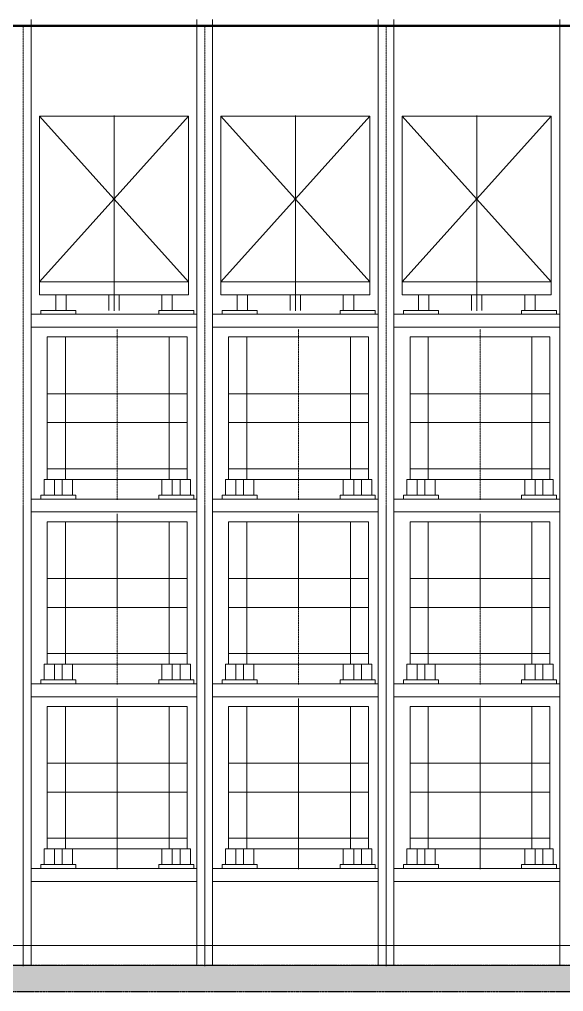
# Model space of a CAD drawing. Header units: millimetres. Extents: x -50460 to 50460, y -35640 to 35640.
# Drawn here: x -17525 to -13325, y 20264 to 27764 of the extents above; entities that cross this region are included whole.
import ezdxf

# ---------------------------------------------------------------- set-up
doc = ezdxf.new("R2010")
doc.units = ezdxf.units.MM
doc.linetypes.add('双点画线', pattern=[22, 12, -2, 2, -2, 2, -2])
doc.linetypes.add('点画线', pattern=[18, 12, -2, 2, -2])
for name, color, linetype, lineweight in [('7', 30, '双点画线', 18), ('EB0', 7, 'Continuous', 15), ('loading', 57, 'Continuous', 18), ('RackFrame', 5, 'Continuous', 18), ('中心线层', 1, '点画线', 18), ('剖面线层', 6, 'Continuous', 18), ('尺寸线层', 4, 'Continuous', 18), ('粗实线层AM_0', 7, 'Continuous', 50), ('细实线层', 3, 'Continuous', 18), ('细线', 7, 'Continuous', 18)]:
    doc.layers.add(name, color=color, linetype=linetype, lineweight=lineweight)

# ---------------------------------------------------------------- blocks, each defined once
blk = doc.blocks.new('*X132')
at = {"layer": '中心线层', "linetype": '点画线', "lineweight": 18}
blk.add_line((0, -35.8), (0, 1280.9), dxfattribs=at)
at = {"layer": '细实线层'}
for p, q in [((-540, 120), (-540, 1220)), ((540, 1220), (-540, 1220)), ((540, 120), (540, 1220)), ((540.5, 780.8), (-540.5, 780.8)), ((540.5, 559.2), (-540.5, 559.2)), ((540, 203.3), (-540, 203.3)), ((-565, 0), (-565, 120)), ((-565, 120), (-485, 120)), ((540, 120), (-540, 120)), ((-485, 0), (-485, 120)), ((485, 0), (485, 120)), ((485, 120), (565, 120)), ((565, 0), (565, 120)), ((-565, 0), (-485, 0)), ((485, 0), (565, 0))]:
    blk.add_line(p, q, dxfattribs=at)
blk = doc.blocks.new('*X133')
at = {"layer": '中心线层', "linetype": '点画线', "lineweight": 18}
blk.add_line((0, -155.8), (0, 1160.9), dxfattribs=at)
at = {"layer": '剖面线层'}
for p, q in [((-400, 0), (-400, 1100)), ((400, 1100), (-400, 1100)), ((400, 0), (400, 1100)), ((400.5, 660.8), (-400.5, 660.8)), ((400.5, 439.2), (-400.5, 439.2)), ((400, 83.3), (-400, 83.3)), ((-425, -120), (-425, 0)), ((-425, 0), (-345, 0)), ((400, 0), (-400, 0)), ((-345, -120), (-345, 0)), ((345, -120), (345, 0)), ((345, 0), (425, 0)), ((425, -120), (425, 0)), ((-425, -120), (-345, -120)), ((345, -120), (425, -120))]:
    blk.add_line(p, q, dxfattribs=at)
blk = doc.blocks.new('*X134')
at = {"layer": '中心线层', "linetype": '点画线', "lineweight": 18}
blk.add_line((0, -35.8), (0, 1280.9), dxfattribs=at)
at = {"layer": '细实线层'}
for p, q in [((-540, 120), (-540, 1220)), ((540, 1220), (-540, 1220)), ((540, 120), (540, 1220)), ((540.5, 780.8), (-540.5, 780.8)), ((540.5, 559.2), (-540.5, 559.2)), ((540, 203.3), (-540, 203.3)), ((-565, 0), (-565, 120)), ((-565, 120), (-485, 120)), ((540, 120), (-540, 120)), ((-485, 0), (-485, 120)), ((485, 0), (485, 120)), ((485, 120), (565, 120)), ((565, 0), (565, 120)), ((-565, 0), (-485, 0)), ((485, 0), (565, 0))]:
    blk.add_line(p, q, dxfattribs=at)
blk = doc.blocks.new('*X135')
at = {"layer": '中心线层', "linetype": '点画线', "lineweight": 18}
blk.add_line((0, -155.8), (0, 1160.9), dxfattribs=at)
at = {"layer": '剖面线层'}
for p, q in [((-400, 0), (-400, 1100)), ((400, 1100), (-400, 1100)), ((400, 0), (400, 1100)), ((400.5, 660.8), (-400.5, 660.8)), ((400.5, 439.2), (-400.5, 439.2)), ((400, 83.3), (-400, 83.3)), ((-425, -120), (-425, 0)), ((-425, 0), (-345, 0)), ((400, 0), (-400, 0)), ((-345, -120), (-345, 0)), ((345, -120), (345, 0)), ((345, 0), (425, 0)), ((425, -120), (425, 0)), ((-425, -120), (-345, -120)), ((345, -120), (425, -120))]:
    blk.add_line(p, q, dxfattribs=at)
blk = doc.blocks.new('*X136')
at = {"layer": '中心线层', "linetype": '点画线', "lineweight": 18}
blk.add_line((0, -35.8), (0, 1280.9), dxfattribs=at)
at = {"layer": '细实线层'}
for p, q in [((-540, 120), (-540, 1220)), ((540, 1220), (-540, 1220)), ((540, 120), (540, 1220)), ((540.5, 780.8), (-540.5, 780.8)), ((540.5, 559.2), (-540.5, 559.2)), ((540, 203.3), (-540, 203.3)), ((-565, 0), (-565, 120)), ((-565, 120), (-485, 120)), ((540, 120), (-540, 120)), ((-485, 0), (-485, 120)), ((485, 0), (485, 120)), ((485, 120), (565, 120)), ((565, 0), (565, 120)), ((-565, 0), (-485, 0)), ((485, 0), (565, 0))]:
    blk.add_line(p, q, dxfattribs=at)
blk = doc.blocks.new('*X137')
at = {"layer": '中心线层', "linetype": '点画线', "lineweight": 18}
blk.add_line((0, -155.8), (0, 1160.9), dxfattribs=at)
at = {"layer": '剖面线层'}
for p, q in [((-400, 0), (-400, 1100)), ((400, 1100), (-400, 1100)), ((400, 0), (400, 1100)), ((400.5, 660.8), (-400.5, 660.8)), ((400.5, 439.2), (-400.5, 439.2)), ((400, 83.3), (-400, 83.3)), ((-425, -120), (-425, 0)), ((-425, 0), (-345, 0)), ((400, 0), (-400, 0)), ((-345, -120), (-345, 0)), ((345, -120), (345, 0)), ((345, 0), (425, 0)), ((425, -120), (425, 0)), ((-425, -120), (-345, -120)), ((345, -120), (425, -120))]:
    blk.add_line(p, q, dxfattribs=at)
blk = doc.blocks.new('*X138')
at = {"layer": '中心线层', "linetype": '点画线', "lineweight": 18}
blk.add_line((0, -35.8), (0, 1280.9), dxfattribs=at)
at = {"layer": '细实线层'}
for p, q in [((-540, 120), (-540, 1220)), ((540, 1220), (-540, 1220)), ((540, 120), (540, 1220)), ((540.5, 780.8), (-540.5, 780.8)), ((540.5, 559.2), (-540.5, 559.2)), ((540, 203.3), (-540, 203.3)), ((-565, 0), (-565, 120)), ((-565, 120), (-485, 120)), ((540, 120), (-540, 120)), ((-485, 0), (-485, 120)), ((485, 0), (485, 120)), ((485, 120), (565, 120)), ((565, 0), (565, 120)), ((-565, 0), (-485, 0)), ((485, 0), (565, 0))]:
    blk.add_line(p, q, dxfattribs=at)
blk = doc.blocks.new('*X139')
at = {"layer": '中心线层', "linetype": '点画线', "lineweight": 18}
blk.add_line((0, -155.8), (0, 1160.9), dxfattribs=at)
at = {"layer": '剖面线层'}
for p, q in [((-400, 0), (-400, 1100)), ((400, 1100), (-400, 1100)), ((400, 0), (400, 1100)), ((400.5, 660.8), (-400.5, 660.8)), ((400.5, 439.2), (-400.5, 439.2)), ((400, 83.3), (-400, 83.3)), ((-425, -120), (-425, 0)), ((-425, 0), (-345, 0)), ((400, 0), (-400, 0)), ((-345, -120), (-345, 0)), ((345, -120), (345, 0)), ((345, 0), (425, 0)), ((425, -120), (425, 0)), ((-425, -120), (-345, -120)), ((345, -120), (425, -120))]:
    blk.add_line(p, q, dxfattribs=at)
blk = doc.blocks.new('*X140')
at = {"layer": '中心线层', "linetype": '点画线', "lineweight": 18}
blk.add_line((0, -35.8), (0, 1280.9), dxfattribs=at)
at = {"layer": '细实线层'}
for p, q in [((-540, 120), (-540, 1220)), ((540, 1220), (-540, 1220)), ((540, 120), (540, 1220)), ((540.5, 780.8), (-540.5, 780.8)), ((540.5, 559.2), (-540.5, 559.2)), ((540, 203.3), (-540, 203.3)), ((-565, 0), (-565, 120)), ((-565, 120), (-485, 120)), ((540, 120), (-540, 120)), ((-485, 0), (-485, 120)), ((485, 0), (485, 120)), ((485, 120), (565, 120)), ((565, 0), (565, 120)), ((-565, 0), (-485, 0)), ((485, 0), (565, 0))]:
    blk.add_line(p, q, dxfattribs=at)
blk = doc.blocks.new('*X141')
at = {"layer": '中心线层', "linetype": '点画线', "lineweight": 18}
blk.add_line((0, -155.8), (0, 1160.9), dxfattribs=at)
at = {"layer": '剖面线层'}
for p, q in [((-400, 0), (-400, 1100)), ((400, 1100), (-400, 1100)), ((400, 0), (400, 1100)), ((400.5, 660.8), (-400.5, 660.8)), ((400.5, 439.2), (-400.5, 439.2)), ((400, 83.3), (-400, 83.3)), ((-425, -120), (-425, 0)), ((-425, 0), (-345, 0)), ((400, 0), (-400, 0)), ((-345, -120), (-345, 0)), ((345, -120), (345, 0)), ((345, 0), (425, 0)), ((425, -120), (425, 0)), ((-425, -120), (-345, -120)), ((345, -120), (425, -120))]:
    blk.add_line(p, q, dxfattribs=at)
blk = doc.blocks.new('*X142')
at = {"layer": '中心线层', "linetype": '点画线', "lineweight": 18}
blk.add_line((0, -35.8), (0, 1280.9), dxfattribs=at)
at = {"layer": '细实线层'}
for p, q in [((-540, 120), (-540, 1220)), ((540, 1220), (-540, 1220)), ((540, 120), (540, 1220)), ((540.5, 780.8), (-540.5, 780.8)), ((540.5, 559.2), (-540.5, 559.2)), ((540, 203.3), (-540, 203.3)), ((-565, 0), (-565, 120)), ((-565, 120), (-485, 120)), ((540, 120), (-540, 120)), ((-485, 0), (-485, 120)), ((485, 0), (485, 120)), ((485, 120), (565, 120)), ((565, 0), (565, 120)), ((-565, 0), (-485, 0)), ((485, 0), (565, 0))]:
    blk.add_line(p, q, dxfattribs=at)
blk = doc.blocks.new('*X143')
at = {"layer": '中心线层', "linetype": '点画线', "lineweight": 18}
blk.add_line((0, -155.8), (0, 1160.9), dxfattribs=at)
at = {"layer": '剖面线层'}
for p, q in [((-400, 0), (-400, 1100)), ((400, 1100), (-400, 1100)), ((400, 0), (400, 1100)), ((400.5, 660.8), (-400.5, 660.8)), ((400.5, 439.2), (-400.5, 439.2)), ((400, 83.3), (-400, 83.3)), ((-425, -120), (-425, 0)), ((-425, 0), (-345, 0)), ((400, 0), (-400, 0)), ((-345, -120), (-345, 0)), ((345, -120), (345, 0)), ((345, 0), (425, 0)), ((425, -120), (425, 0)), ((-425, -120), (-345, -120)), ((345, -120), (425, -120))]:
    blk.add_line(p, q, dxfattribs=at)
blk = doc.blocks.new('*X144')
at = {"layer": '中心线层', "linetype": '点画线', "lineweight": 18}
blk.add_line((0, -35.8), (0, 1280.9), dxfattribs=at)
at = {"layer": '细实线层'}
for p, q in [((-540, 120), (-540, 1220)), ((540, 1220), (-540, 1220)), ((540, 120), (540, 1220)), ((540.5, 780.8), (-540.5, 780.8)), ((540.5, 559.2), (-540.5, 559.2)), ((540, 203.3), (-540, 203.3)), ((-565, 0), (-565, 120)), ((-565, 120), (-485, 120)), ((540, 120), (-540, 120)), ((-485, 0), (-485, 120)), ((485, 0), (485, 120)), ((485, 120), (565, 120)), ((565, 0), (565, 120)), ((-565, 0), (-485, 0)), ((485, 0), (565, 0))]:
    blk.add_line(p, q, dxfattribs=at)
blk = doc.blocks.new('*X145')
at = {"layer": '中心线层', "linetype": '点画线', "lineweight": 18}
blk.add_line((0, -155.8), (0, 1160.9), dxfattribs=at)
at = {"layer": '剖面线层'}
for p, q in [((-400, 0), (-400, 1100)), ((400, 1100), (-400, 1100)), ((400, 0), (400, 1100)), ((400.5, 660.8), (-400.5, 660.8)), ((400.5, 439.2), (-400.5, 439.2)), ((400, 83.3), (-400, 83.3)), ((-425, -120), (-425, 0)), ((-425, 0), (-345, 0)), ((400, 0), (-400, 0)), ((-345, -120), (-345, 0)), ((345, -120), (345, 0)), ((345, 0), (425, 0)), ((425, -120), (425, 0)), ((-425, -120), (-345, -120)), ((345, -120), (425, -120))]:
    blk.add_line(p, q, dxfattribs=at)
blk = doc.blocks.new('*X146')
at = {"layer": '中心线层', "linetype": '点画线', "lineweight": 18}
blk.add_line((0, -35.8), (0, 1280.9), dxfattribs=at)
at = {"layer": '细实线层'}
for p, q in [((-540, 120), (-540, 1220)), ((540, 1220), (-540, 1220)), ((540, 120), (540, 1220)), ((540.5, 780.8), (-540.5, 780.8)), ((540.5, 559.2), (-540.5, 559.2)), ((540, 203.3), (-540, 203.3)), ((-565, 0), (-565, 120)), ((-565, 120), (-485, 120)), ((540, 120), (-540, 120)), ((-485, 0), (-485, 120)), ((485, 0), (485, 120)), ((485, 120), (565, 120)), ((565, 0), (565, 120)), ((-565, 0), (-485, 0)), ((485, 0), (565, 0))]:
    blk.add_line(p, q, dxfattribs=at)
blk = doc.blocks.new('*X147')
at = {"layer": '中心线层', "linetype": '点画线', "lineweight": 18}
blk.add_line((0, -155.8), (0, 1160.9), dxfattribs=at)
at = {"layer": '剖面线层'}
for p, q in [((-400, 0), (-400, 1100)), ((400, 1100), (-400, 1100)), ((400, 0), (400, 1100)), ((400.5, 660.8), (-400.5, 660.8)), ((400.5, 439.2), (-400.5, 439.2)), ((400, 83.3), (-400, 83.3)), ((-425, -120), (-425, 0)), ((-425, 0), (-345, 0)), ((400, 0), (-400, 0)), ((-345, -120), (-345, 0)), ((345, -120), (345, 0)), ((345, 0), (425, 0)), ((425, -120), (425, 0)), ((-425, -120), (-345, -120)), ((345, -120), (425, -120))]:
    blk.add_line(p, q, dxfattribs=at)
blk = doc.blocks.new('*X148')
at = {"layer": '中心线层', "linetype": '点画线', "lineweight": 18}
blk.add_line((0, -35.8), (0, 1280.9), dxfattribs=at)
at = {"layer": '细实线层'}
for p, q in [((-540, 120), (-540, 1220)), ((540, 1220), (-540, 1220)), ((540, 120), (540, 1220)), ((540.5, 780.8), (-540.5, 780.8)), ((540.5, 559.2), (-540.5, 559.2)), ((540, 203.3), (-540, 203.3)), ((-565, 0), (-565, 120)), ((-565, 120), (-485, 120)), ((540, 120), (-540, 120)), ((-485, 0), (-485, 120)), ((485, 0), (485, 120)), ((485, 120), (565, 120)), ((565, 0), (565, 120)), ((-565, 0), (-485, 0)), ((485, 0), (565, 0))]:
    blk.add_line(p, q, dxfattribs=at)
blk = doc.blocks.new('*X149')
at = {"layer": '中心线层', "linetype": '点画线', "lineweight": 18}
blk.add_line((0, -155.8), (0, 1160.9), dxfattribs=at)
at = {"layer": '剖面线层'}
for p, q in [((-400, 0), (-400, 1100)), ((400, 1100), (-400, 1100)), ((400, 0), (400, 1100)), ((400.5, 660.8), (-400.5, 660.8)), ((400.5, 439.2), (-400.5, 439.2)), ((400, 83.3), (-400, 83.3)), ((-425, -120), (-425, 0)), ((-425, 0), (-345, 0)), ((400, 0), (-400, 0)), ((-345, -120), (-345, 0)), ((345, -120), (345, 0)), ((345, 0), (425, 0)), ((425, -120), (425, 0)), ((-425, -120), (-345, -120)), ((345, -120), (425, -120))]:
    blk.add_line(p, q, dxfattribs=at)
blk = doc.blocks.new('*X230')
at = {"layer": '中心线层', "linetype": '点画线', "lineweight": 18}
blk.add_line((110.1, -331.3), (110.1, 1174.7), dxfattribs=at)
at = {"layer": '细实线层'}
for p, q in [((-464.9, 1171.7), (685.1, 1171.7)), ((685.1, 1171.7), (-464.9, -108.3)), ((-464.9, 1171.7), (685.1, -108.3)), ((-464.9, -208.3), (-464.9, 1171.7)), ((685.1, -208.3), (685.1, 1171.7)), ((-464.9, -108.3), (685.1, -108.3)), ((-464.9, -208.3), (685.1, -208.3)), ((-339.9, -328.3), (-339.9, -208.3)), ((-259.9, -328.3), (-259.9, -208.3)), ((70.1, -328.3), (70.1, -208.3)), ((150.1, -328.3), (150.1, -208.3)), ((480.1, -328.3), (480.1, -208.3)), ((560.1, -328.3), (560.1, -208.3))]:
    blk.add_line(p, q, dxfattribs=at)
blk = doc.blocks.new('*X231')
at = {"layer": '中心线层', "linetype": '点画线', "lineweight": 18}
blk.add_line((110.1, -331.3), (110.1, 1174.7), dxfattribs=at)
at = {"layer": '细实线层'}
for p, q in [((-464.9, 1171.7), (685.1, 1171.7)), ((685.1, 1171.7), (-464.9, -108.3)), ((-464.9, 1171.7), (685.1, -108.3)), ((-464.9, -208.3), (-464.9, 1171.7)), ((685.1, -208.3), (685.1, 1171.7)), ((-464.9, -108.3), (685.1, -108.3)), ((-464.9, -208.3), (685.1, -208.3)), ((-339.9, -328.3), (-339.9, -208.3)), ((-259.9, -328.3), (-259.9, -208.3)), ((70.1, -328.3), (70.1, -208.3)), ((150.1, -328.3), (150.1, -208.3)), ((480.1, -328.3), (480.1, -208.3)), ((560.1, -328.3), (560.1, -208.3))]:
    blk.add_line(p, q, dxfattribs=at)
blk = doc.blocks.new('*X232')
at = {"layer": '中心线层', "linetype": '点画线', "lineweight": 18}
blk.add_line((110.1, -331.3), (110.1, 1174.7), dxfattribs=at)
at = {"layer": '细实线层'}
for p, q in [((-464.9, 1171.7), (685.1, 1171.7)), ((685.1, 1171.7), (-464.9, -108.3)), ((-464.9, 1171.7), (685.1, -108.3)), ((-464.9, -208.3), (-464.9, 1171.7)), ((685.1, -208.3), (685.1, 1171.7)), ((-464.9, -108.3), (685.1, -108.3)), ((-464.9, -208.3), (685.1, -208.3)), ((-339.9, -328.3), (-339.9, -208.3)), ((-259.9, -328.3), (-259.9, -208.3)), ((70.1, -328.3), (70.1, -208.3)), ((150.1, -328.3), (150.1, -208.3)), ((480.1, -328.3), (480.1, -208.3)), ((560.1, -328.3), (560.1, -208.3))]:
    blk.add_line(p, q, dxfattribs=at)
blk = doc.blocks.new('*X245')
at = {"layer": '剖面线层', "linetype": 'Continuous', "lineweight": 18}
h = blk.add_hatch(dxfattribs=at)
h.set_pattern_fill('AR-CONC', color=256, style=0)
h.set_pattern_definition([(50, (0, 0), (182.18467, -15.9391), [19.05, -209.55]), (355, (0, 0), (-35.2428, 191.05664), [15.24, -167.64]), (100.451, (15.18, -1.33), (146.9425, 175.1167), [16.19, -178.09]), (46.1842, (0, 50.8), (271.07904, -42.0423), [28.575, -314.325]), (96.6356, (22.6, 47.3), (237.4042, 247.4256), [24.285, -267.135]), (351.184, (0, 50.8), (237.4046, 247.4251), [22.86, -251.46]), (21, (25.4, 38.1), (151.61488, -102.26552), [19.05, -209.55]), (326, (25.4, 38.1), (61.80203, 184.18797), [15.24, -167.64]), (71.4514, (38.03, 29.58), (213.4165, 81.92286), [16.19, -178.09]), (37.5, (0, 0), (3.0886, 84.55504), [0, -165.608, 0, -170.18, 0, -168.275]), (7.5, (0, 0), (66.81966, 100.18057), [0, -97.028, 0, -161.798, 0, -64.135]), (-32.5, (-56.64, 0), (135.590595, -5.728744), [0, -63.5, 0, -198.12, 0, -262.89]), (-42.5, (-82.04, 0), (148.12918, 25.4265), [0, -82.55, 0, -131.572, 0, -186.69])])
edge = h.paths.add_edge_path(flags=0)
edge.add_spline(control_points=[(-64667.6, -100), (-64658.9, -84.4), (-64651.2, -66.3), (-64650, -48.7)], knot_values=[0, 0, 0, 0, 54.680686, 54.680686, 54.680686, 54.680686], weights=[1, 1, 1, 1], degree=3, periodic=0)
edge.add_spline(control_points=[(-64650, -48.7), (-64649.8, -45.2), (-64650, -15.6), (-64687.5, 29.8), (-64674.5, 80), (-64667.6, 100)], knot_values=[0, 0, 0, 0, 10.510768, 91.048565, 154.862088, 154.862088, 154.862088, 154.862088], weights=[1, 1, 1, 1, 1, 1], degree=3, periodic=0)
edge.add_line((-64667.6, 100), (-10066.8, 100))
edge.add_spline(control_points=[(-10066.8, 100), (-10073.8, 80), (-10086.7, 29.8), (-10036.2, -31.3), (-10056.4, -81.4), (-10066.8, -100)], knot_values=[0, 0, 0, 0, 64.069741, 144.930907, 209.542774, 209.542774, 209.542774, 209.542774], weights=[1, 1, 1, 1, 1, 1], degree=3, periodic=0)
edge.add_line((-10066.8, -100), (-64667.6, -100))
at = {"layer": '7', "linetype": '双点画线', "lineweight": 25}
for p, q in [((-10066.8, 100), (-64667.6, 100)), ((-64667.6, -100), (-10066.8, -100))]:
    blk.add_line(p, q, dxfattribs=at)
blk = doc.blocks.new('*X253')
at = {"layer": '尺寸线层'}
for p, q in [((-54087, 77.5), (0, 77.5)), ((-54087, -77.5), (0, -77.5))]:
    blk.add_line(p, q, dxfattribs=at)

msp = doc.modelspace()

# ---------------------------------------------------------------- linework, layer by layer
at = {"layer": 'loading'}
for p, q in [((-17359.742, 25519.445), (-17089.742, 25519.445)), ((-17359.742, 25519.445), (-17359.742, 25489.445)), ((-17089.742, 25489.445), (-17089.742, 25519.445)), ((-16179.742, 25519.445), (-16449.742, 25519.445)), ((-16449.742, 25489.445), (-16449.742, 25519.445)), ((-16179.742, 25519.445), (-16179.742, 25489.445)), ((-15959.742, 25519.445), (-15689.742, 25519.445)), ((-15959.742, 25519.445), (-15959.742, 25489.445)), ((-15689.742, 25489.445), (-15689.742, 25519.445)), ((-14779.742, 25519.445), (-15049.742, 25519.445)), ((-15049.742, 25489.445), (-15049.742, 25519.445)), ((-14779.742, 25519.445), (-14779.742, 25489.445)), ((-14559.742, 25519.445), (-14289.742, 25519.445)), ((-14559.742, 25519.445), (-14559.742, 25489.445)), ((-14289.742, 25489.445), (-14289.742, 25519.445)), ((-13379.742, 25519.445), (-13649.742, 25519.445)), ((-13649.742, 25489.445), (-13649.742, 25519.445)), ((-13379.742, 25519.445), (-13379.742, 25489.445)), ((-17434.742, 25489.445), (-16154.742, 25489.445)), ((-17354.742, 25489.445), (-17089.742, 25489.445)), ((-17304.742, 25489.445), (-16154.742, 25489.445)), ((-16179.742, 25489.445), (-16449.742, 25489.445)), ((-16034.742, 25489.445), (-14754.742, 25489.445)), ((-15954.742, 25489.445), (-15689.742, 25489.445)), ((-15904.742, 25489.445), (-14754.742, 25489.445)), ((-14779.742, 25489.445), (-15049.742, 25489.445)), ((-14634.742, 25489.445), (-13354.742, 25489.445)), ((-14554.742, 25489.445), (-14289.742, 25489.445)), ((-14504.742, 25489.445), (-13354.742, 25489.445)), ((-13379.742, 25489.445), (-13649.742, 25489.445)), ((-17434.742, 25389.445), (-16154.742, 25389.445)), ((-17434.742, 25389.445), (-17424.742, 25389.445)), ((-17304.742, 25389.445), (-16154.742, 25389.445)), ((-16034.742, 25389.445), (-14754.742, 25389.445)), ((-16034.742, 25389.445), (-16024.742, 25389.445)), ((-15904.742, 25389.445), (-14754.742, 25389.445)), ((-14634.742, 25389.445), (-13354.742, 25389.445)), ((-14634.742, 25389.445), (-14624.742, 25389.445)), ((-14504.742, 25389.445), (-13354.742, 25389.445)), ((-17359.742, 24094.445), (-17089.742, 24094.445)), ((-17359.742, 24094.445), (-17359.742, 24064.445)), ((-17089.742, 24064.445), (-17089.742, 24094.445)), ((-16179.742, 24094.445), (-16449.742, 24094.445)), ((-16449.742, 24064.445), (-16449.742, 24094.445)), ((-16179.742, 24094.445), (-16179.742, 24064.445)), ((-15959.742, 24094.445), (-15689.742, 24094.445)), ((-15959.742, 24094.445), (-15959.742, 24064.445)), ((-15689.742, 24064.445), (-15689.742, 24094.445)), ((-14779.742, 24094.445), (-15049.742, 24094.445)), ((-15049.742, 24064.445), (-15049.742, 24094.445)), ((-14779.742, 24094.445), (-14779.742, 24064.445)), ((-14559.742, 24094.445), (-14289.742, 24094.445)), ((-14559.742, 24094.445), (-14559.742, 24064.445)), ((-14289.742, 24064.445), (-14289.742, 24094.445)), ((-13379.742, 24094.445), (-13649.742, 24094.445)), ((-13649.742, 24064.445), (-13649.742, 24094.445)), ((-13379.742, 24094.445), (-13379.742, 24064.445)), ((-17434.742, 24064.445), (-16154.742, 24064.445)), ((-17354.742, 24064.445), (-17089.742, 24064.445)), ((-17304.742, 24064.445), (-16154.742, 24064.445)), ((-16179.742, 24064.445), (-16449.742, 24064.445)), ((-16034.742, 24064.445), (-14754.742, 24064.445)), ((-15954.742, 24064.445), (-15689.742, 24064.445)), ((-15904.742, 24064.445), (-14754.742, 24064.445)), ((-14779.742, 24064.445), (-15049.742, 24064.445)), ((-14634.742, 24064.445), (-13354.742, 24064.445)), ((-14554.742, 24064.445), (-14289.742, 24064.445)), ((-14504.742, 24064.445), (-13354.742, 24064.445)), ((-13379.742, 24064.445), (-13649.742, 24064.445)), ((-17434.742, 23964.445), (-16154.742, 23964.445)), ((-17434.742, 23964.445), (-17424.742, 23964.445)), ((-17304.742, 23964.445), (-16154.742, 23964.445)), ((-16034.742, 23964.445), (-14754.742, 23964.445)), ((-16034.742, 23964.445), (-16024.742, 23964.445)), ((-15904.742, 23964.445), (-14754.742, 23964.445)), ((-14634.742, 23964.445), (-13354.742, 23964.445)), ((-14634.742, 23964.445), (-14624.742, 23964.445)), ((-14504.742, 23964.445), (-13354.742, 23964.445)), ((-17359.742, 22669.445), (-17089.742, 22669.445)), ((-17359.742, 22669.445), (-17359.742, 22639.445)), ((-17089.742, 22639.445), (-17089.742, 22669.445)), ((-16179.742, 22669.445), (-16449.742, 22669.445)), ((-16449.742, 22639.445), (-16449.742, 22669.445)), ((-16179.742, 22669.445), (-16179.742, 22639.445)), ((-15959.742, 22669.445), (-15689.742, 22669.445)), ((-15959.742, 22669.445), (-15959.742, 22639.445)), ((-15689.742, 22639.445), (-15689.742, 22669.445)), ((-14779.742, 22669.445), (-15049.742, 22669.445)), ((-15049.742, 22639.445), (-15049.742, 22669.445)), ((-14779.742, 22669.445), (-14779.742, 22639.445)), ((-14559.742, 22669.445), (-14289.742, 22669.445)), ((-14559.742, 22669.445), (-14559.742, 22639.445)), ((-14289.742, 22639.445), (-14289.742, 22669.445)), ((-13379.742, 22669.445), (-13649.742, 22669.445)), ((-13649.742, 22639.445), (-13649.742, 22669.445)), ((-13379.742, 22669.445), (-13379.742, 22639.445)), ((-17434.742, 22639.445), (-16154.742, 22639.445)), ((-17354.742, 22639.445), (-17089.742, 22639.445)), ((-17304.742, 22639.445), (-16154.742, 22639.445)), ((-16179.742, 22639.445), (-16449.742, 22639.445)), ((-16034.742, 22639.445), (-14754.742, 22639.445)), ((-15954.742, 22639.445), (-15689.742, 22639.445)), ((-15904.742, 22639.445), (-14754.742, 22639.445)), ((-14779.742, 22639.445), (-15049.742, 22639.445)), ((-14634.742, 22639.445), (-13354.742, 22639.445)), ((-14554.742, 22639.445), (-14289.742, 22639.445)), ((-14504.742, 22639.445), (-13354.742, 22639.445)), ((-13379.742, 22639.445), (-13649.742, 22639.445)), ((-17434.742, 22539.445), (-16154.742, 22539.445)), ((-17434.742, 22539.445), (-17424.742, 22539.445)), ((-17304.742, 22539.445), (-16154.742, 22539.445)), ((-16034.742, 22539.445), (-14754.742, 22539.445)), ((-16034.742, 22539.445), (-16024.742, 22539.445)), ((-15904.742, 22539.445), (-14754.742, 22539.445)), ((-14634.742, 22539.445), (-13354.742, 22539.445)), ((-14634.742, 22539.445), (-14624.742, 22539.445)), ((-14504.742, 22539.445), (-13354.742, 22539.445)), ((-17359.742, 21244.445), (-17089.742, 21244.445)), ((-17359.742, 21244.445), (-17359.742, 21214.445)), ((-17089.742, 21214.445), (-17089.742, 21244.445)), ((-16179.742, 21244.445), (-16449.742, 21244.445)), ((-16449.742, 21214.445), (-16449.742, 21244.445)), ((-16179.742, 21244.445), (-16179.742, 21214.445)), ((-15959.742, 21244.445), (-15689.742, 21244.445)), ((-15959.742, 21244.445), (-15959.742, 21214.445)), ((-15689.742, 21214.445), (-15689.742, 21244.445)), ((-14779.742, 21244.445), (-15049.742, 21244.445)), ((-15049.742, 21214.445), (-15049.742, 21244.445)), ((-14779.742, 21244.445), (-14779.742, 21214.445)), ((-14559.742, 21244.445), (-14289.742, 21244.445)), ((-14559.742, 21244.445), (-14559.742, 21214.445)), ((-14289.742, 21214.445), (-14289.742, 21244.445)), ((-13379.742, 21244.445), (-13649.742, 21244.445)), ((-13649.742, 21214.445), (-13649.742, 21244.445)), ((-13379.742, 21244.445), (-13379.742, 21214.445)), ((-17434.742, 21214.445), (-16154.742, 21214.445)), ((-17354.742, 21214.445), (-17089.742, 21214.445)), ((-17304.742, 21214.445), (-16154.742, 21214.445)), ((-16179.742, 21214.445), (-16449.742, 21214.445)), ((-16034.742, 21214.445), (-14754.742, 21214.445)), ((-15954.742, 21214.445), (-15689.742, 21214.445)), ((-15904.742, 21214.445), (-14754.742, 21214.445)), ((-14779.742, 21214.445), (-15049.742, 21214.445)), ((-14634.742, 21214.445), (-13354.742, 21214.445)), ((-14554.742, 21214.445), (-14289.742, 21214.445)), ((-14504.742, 21214.445), (-13354.742, 21214.445)), ((-13379.742, 21214.445), (-13649.742, 21214.445)), ((-17434.742, 21114.445), (-16154.742, 21114.445)), ((-17434.742, 21114.445), (-17424.742, 21114.445)), ((-17304.742, 21114.445), (-16154.742, 21114.445)), ((-16034.742, 21114.445), (-14754.742, 21114.445)), ((-16034.742, 21114.445), (-16024.742, 21114.445)), ((-15904.742, 21114.445), (-14754.742, 21114.445)), ((-14634.742, 21114.445), (-13354.742, 21114.445)), ((-14634.742, 21114.445), (-14624.742, 21114.445)), ((-14504.742, 21114.445), (-13354.742, 21114.445))]:
    msp.add_line(p, q, dxfattribs=at)
at = {"layer": 'RackFrame'}
for p, q in [((-17434.742, 20464.445), (-17434.742, 27714.445)), ((-16154.742, 20464.445), (-16154.742, 27714.445)), ((-16154.742, 20464.445), (-16154.742, 27714.445)), ((-16034.742, 20464.445), (-16034.742, 27714.445)), ((-14754.742, 20464.445), (-14754.742, 27714.445)), ((-14754.742, 20464.445), (-14754.742, 27714.445)), ((-14634.742, 20464.445), (-14634.742, 27714.445)), ((-13354.742, 20464.445), (-13354.742, 27714.445)), ((-13354.742, 20464.445), (-13354.742, 27714.445))]:
    msp.add_line(p, q, dxfattribs=at)
at = {"layer": '中心线层'}
for p, q in [((-17494.742, 20461.445), (-17494.742, 27717.445)), ((-16094.742, 20461.445), (-16094.742, 27717.445)), ((-14694.742, 20461.445), (-14694.742, 27717.445))]:
    msp.add_line(p, q, dxfattribs=at)
at = {"layer": '粗实线层AM_0'}
msp.add_line((-36609.654, 27714.445), (16870.258, 27714.445), dxfattribs=at)
at = {"layer": '细线'}
for p, q in [((-17434.742, 27714.445), (-17434.742, 27764.445)), ((-16154.742, 27714.445), (-16154.742, 27764.445)), ((-16034.742, 27714.445), (-16034.742, 27764.445)), ((-14754.742, 27714.445), (-14754.742, 27764.445)), ((-14634.742, 27714.445), (-14634.742, 27764.445)), ((-13354.742, 27714.445), (-13354.742, 27764.445))]:
    msp.add_line(p, q, dxfattribs=at)

# ---------------------------------------------------------------- block references
at = {"layer": '7'}
for name, p in [('*X148', (-16769.742, 24094.445)), ('*X142', (-15369.742, 24094.445)), ('*X136', (-13969.742, 24094.445)), ('*X146', (-16769.742, 22669.445)), ('*X140', (-15369.742, 22669.445)), ('*X134', (-13969.742, 22669.445)), ('*X144', (-16769.742, 21244.445)), ('*X138', (-15369.742, 21244.445)), ('*X132', (-13969.742, 21244.445))]:
    msp.add_blockref(name, p, dxfattribs=at)
at = {"layer": 'EB0'}
for name, p in [('*X149', (-16769.742, 24214.445)), ('*X143', (-15369.742, 24214.445)), ('*X137', (-13969.742, 24214.445)), ('*X147', (-16769.742, 22789.445)), ('*X141', (-15369.742, 22789.445)), ('*X135', (-13969.742, 22789.445)), ('*X145', (-16769.742, 21364.445)), ('*X139', (-15369.742, 21364.445)), ('*X133', (-13969.742, 21364.445)), ('*X245', (27151.299, 20364.445))]:
    msp.add_blockref(name, p, dxfattribs=at)
at = {"layer": '尺寸线层'}
msp.add_blockref('*X253', (19105.258, 20541.945), dxfattribs=at)
at = {"layer": '细实线层'}
for name, p in [('*X232', (-16904.876, 25847.728)), ('*X231', (-15504.876, 25847.728)), ('*X230', (-14104.876, 25847.728))]:
    msp.add_blockref(name, p, dxfattribs=at)

doc.saveas('drawing.dxf')
